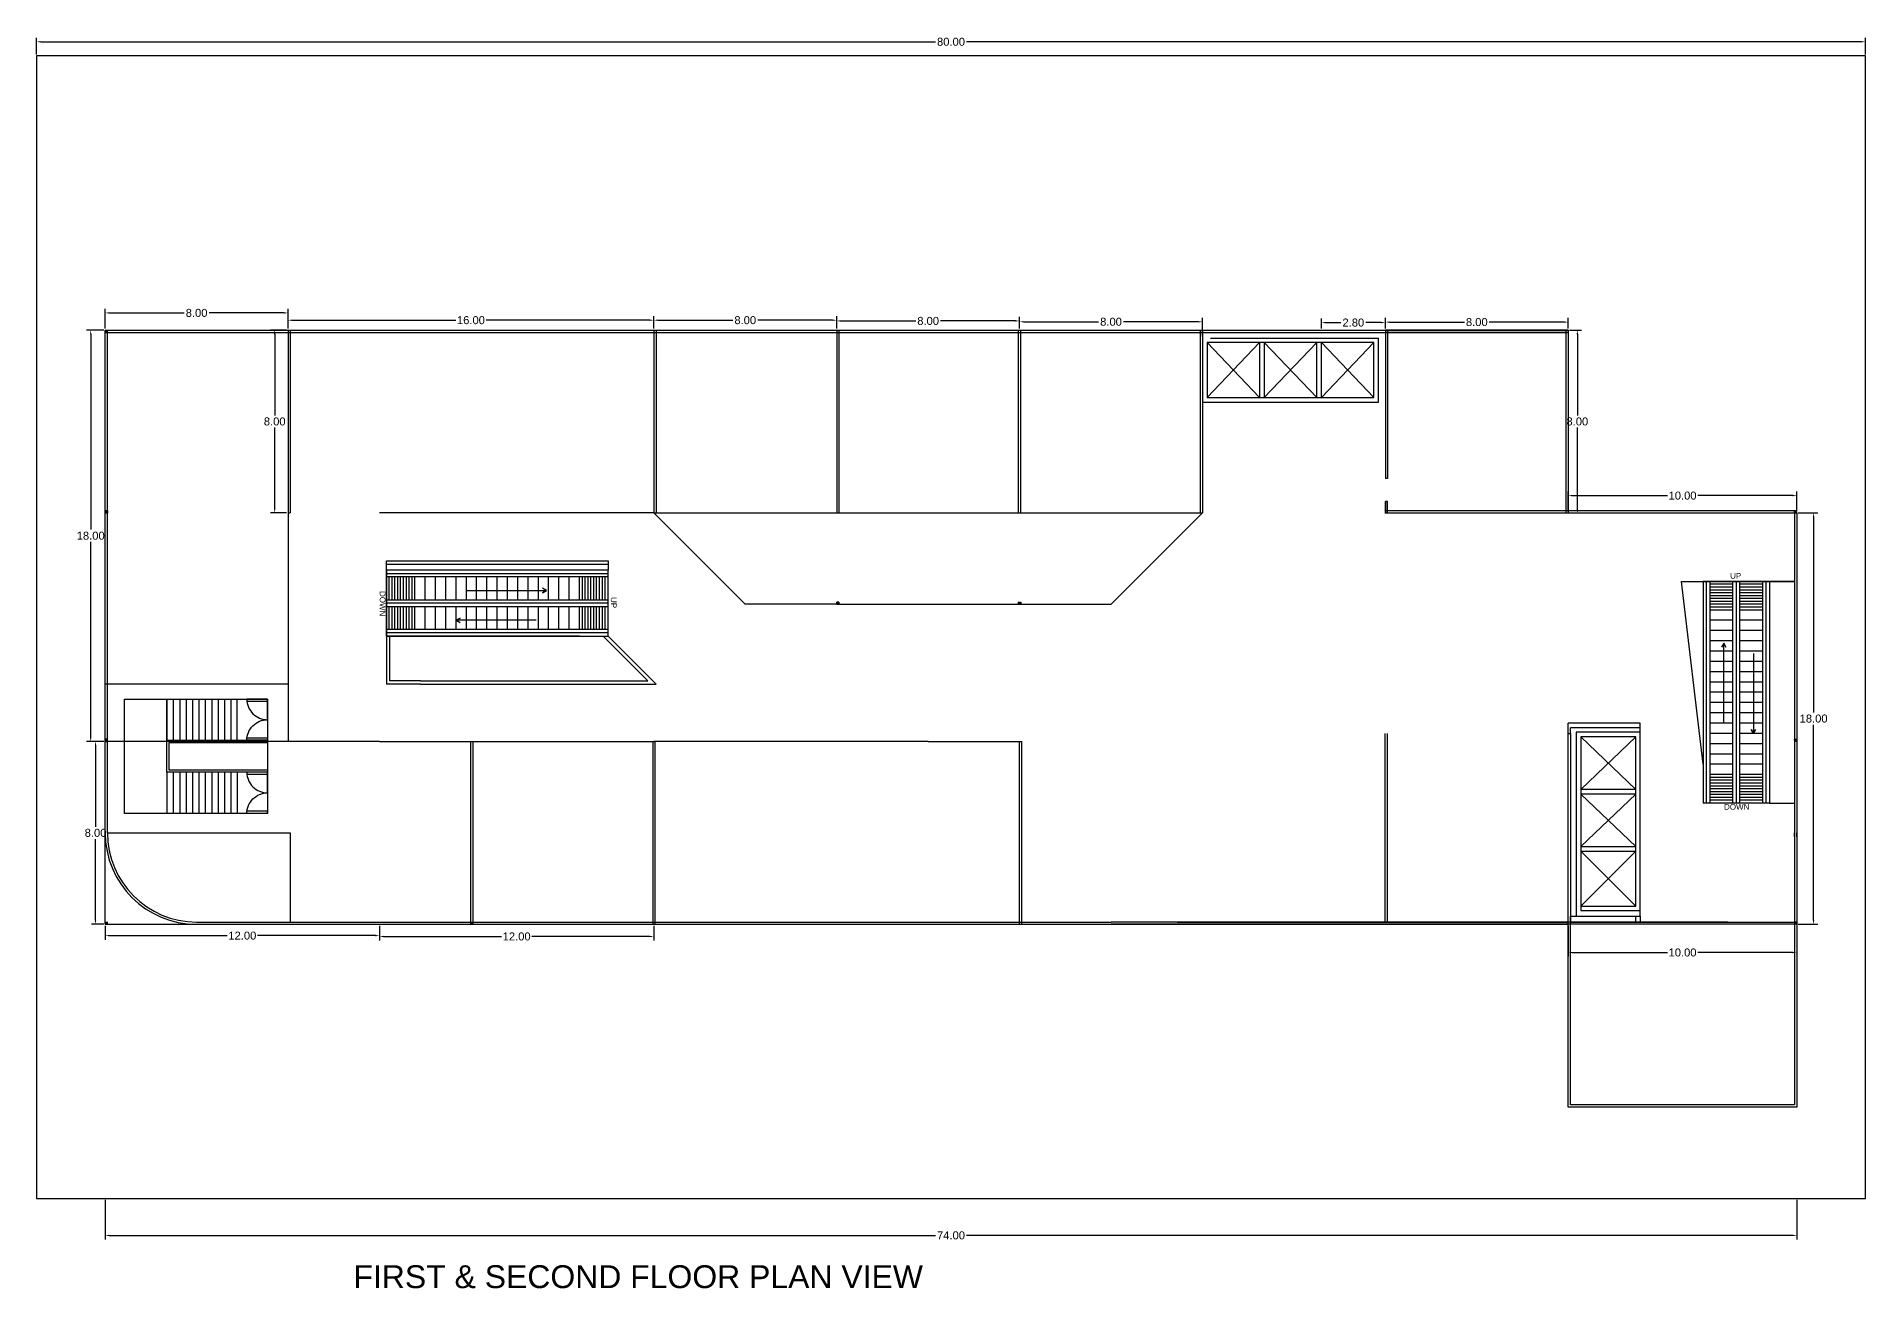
# Model space of a CAD drawing. Header units: metres. Extents: x 53 to 321, y 12 to 144.
# Drawn here: x 54.1 to 134.1, y 89.4 to 144.1 of the extents above; entities that cross this region are included whole.
import ezdxf

# ---------------------------------------------------------------- set-up
doc = ezdxf.new("R2010")
doc.units = ezdxf.units.M
doc.header["$MEASUREMENT"] = 0
doc.linetypes.add('ACAD_ISO03W100', pattern=[30, 12, -18])
for name, color, linetype in [('Dimensions', 50, 'Continuous'), ('doors', 190, 'Continuous'), ('Escalators', 130, 'Continuous'), ('Exterior', 7, 'Continuous'), ('Interior Boundaries', 252, 'Continuous'), ('Plot Boundary', 102, 'Continuous'), ('void', 211, 'Continuous')]:
    doc.layers.add(name, color=color, linetype=linetype)
doc.styles.get("Standard").update_dxf_attribs({"font": 'arial.ttf'})
doc.dimstyles.get("Standard").update_dxf_attribs({"dimtxt": 0.35, "dimasz": 0.18, "dimexe": 0.18, "dimexo": 0.0625, "dimgap": 0.09, "dimtad": 0, "dimtih": 1, "dimtoh": 1, "dimzin": 0, "dimdsep": 46, "dimtxsty": 'Standard', "dimcen": 0.5, "dimadec": 0, "dimazin": 0, "dimtfac": 1, "dimtofl": 0, "dimtmove": 0, "dimatfit": 3, "dimfxl": 1, "dimtolj": 1, "dimtzin": 0, "dimarcsym": 0})

# ---------------------------------------------------------------- blocks, each defined once
blk = doc.blocks.new('*D2')
at = {"layer": 'Defpoints', "color": 0, "transparency": 16777216}
for p in [(57.146, 93.294), (131.146, 93.294), (131.146, 91.682)]:
    blk.add_point(p, dxfattribs=at)
at = {"layer": 'Dimensions', "color": 0, "lineweight": -2, "transparency": 16777216}
for p, q in [((57.146, 93.231), (57.146, 91.502)), ((131.146, 93.231), (131.146, 91.502)), ((57.326, 91.682), (93.467, 91.682)), ((130.966, 91.682), (94.824, 91.682))]:
    blk.add_line(p, q, dxfattribs=at)
at = {"layer": 'Dimensions', "color": 0, "transparency": 16777216}
for points in [[(57.326, 91.712), (57.326, 91.652), (57.146, 91.682)], [(130.966, 91.712), (130.966, 91.652), (131.146, 91.682)]]:
    blk.add_solid(points, dxfattribs=at)
at = {"layer": 'Dimensions', "color": 0, "transparency": 16777216, "insert": (94.146, 91.682), "char_height": 0.35, "attachment_point": 5}
blk.add_mtext('\\A1;74.00', dxfattribs=at)
blk = doc.blocks.new('*D3')
at = {"layer": 'Defpoints', "color": 0, "transparency": 16777216}
for p in [(121.146, 105.294), (131.146, 105.294), (131.146, 104.059)]:
    blk.add_point(p, dxfattribs=at)
at = {"layer": 'Dimensions', "color": 0, "lineweight": -2, "transparency": 16777216}
for p, q in [((121.146, 105.231), (121.146, 103.879)), ((131.146, 105.231), (131.146, 103.879)), ((121.326, 104.059), (125.483, 104.059)), ((130.966, 104.059), (126.809, 104.059))]:
    blk.add_line(p, q, dxfattribs=at)
at = {"layer": 'Dimensions', "color": 0, "transparency": 16777216}
for points in [[(121.326, 104.089), (121.326, 104.029), (121.146, 104.059)], [(130.966, 104.089), (130.966, 104.029), (131.146, 104.059)]]:
    blk.add_solid(points, dxfattribs=at)
at = {"layer": 'Dimensions', "color": 0, "transparency": 16777216, "insert": (126.146, 104.059), "char_height": 0.35, "attachment_point": 5}
blk.add_mtext('\\A1;10.00', dxfattribs=at)
blk = doc.blocks.new('*D5')
at = {"layer": 'Defpoints', "color": 0, "transparency": 16777216}
for p in [(57.146, 105.294), (69.146, 105.294), (69.146, 104.797)]:
    blk.add_point(p, dxfattribs=at)
at = {"layer": 'Dimensions', "color": 0, "lineweight": -2, "transparency": 16777216}
for p, q in [((57.146, 105.231), (57.146, 104.617)), ((69.146, 105.231), (69.146, 104.617)), ((57.326, 104.797), (62.483, 104.797)), ((68.966, 104.797), (63.809, 104.797))]:
    blk.add_line(p, q, dxfattribs=at)
at = {"layer": 'Dimensions', "color": 0, "transparency": 16777216}
for points in [[(57.326, 104.827), (57.326, 104.767), (57.146, 104.797)], [(68.966, 104.827), (68.966, 104.767), (69.146, 104.797)]]:
    blk.add_solid(points, dxfattribs=at)
at = {"layer": 'Dimensions', "color": 0, "transparency": 16777216, "insert": (63.146, 104.797), "char_height": 0.35, "attachment_point": 5}
blk.add_mtext('\\A1;12.00', dxfattribs=at)
blk = doc.blocks.new('*D6')
at = {"layer": 'Defpoints', "color": 0, "transparency": 16777216}
for p in [(69.146, 105.294), (81.146, 105.294), (81.146, 104.761)]:
    blk.add_point(p, dxfattribs=at)
at = {"layer": 'Dimensions', "color": 0, "lineweight": -2, "transparency": 16777216}
for p, q in [((69.146, 105.231), (69.146, 104.581)), ((81.146, 105.231), (81.146, 104.581)), ((69.326, 104.761), (74.483, 104.761)), ((80.966, 104.761), (75.809, 104.761))]:
    blk.add_line(p, q, dxfattribs=at)
at = {"layer": 'Dimensions', "color": 0, "transparency": 16777216}
for points in [[(69.326, 104.791), (69.326, 104.731), (69.146, 104.761)], [(80.966, 104.791), (80.966, 104.731), (81.146, 104.761)]]:
    blk.add_solid(points, dxfattribs=at)
at = {"layer": 'Dimensions', "color": 0, "transparency": 16777216, "insert": (75.146, 104.761), "char_height": 0.35, "attachment_point": 5}
blk.add_mtext('\\A1;12.00', dxfattribs=at)
blk = doc.blocks.new('*D7')
at = {"layer": 'Defpoints', "color": 0, "transparency": 16777216}
for p in [(56.726, 113.294), (57.146, 113.294), (57.146, 105.294)]:
    blk.add_point(p, dxfattribs=at)
at = {"layer": 'Dimensions', "color": 0, "lineweight": -2, "transparency": 16777216}
for p, q in [((57.083, 113.294), (56.546, 113.294)), ((56.726, 113.114), (56.726, 109.563)), ((56.726, 105.474), (56.726, 109.025)), ((57.083, 105.294), (56.546, 105.294))]:
    blk.add_line(p, q, dxfattribs=at)
at = {"layer": 'Dimensions', "color": 0, "transparency": 16777216}
for points in [[(56.696, 113.114), (56.756, 113.114), (56.726, 113.294)], [(56.696, 105.474), (56.756, 105.474), (56.726, 105.294)]]:
    blk.add_solid(points, dxfattribs=at)
at = {"layer": 'Dimensions', "color": 0, "transparency": 16777216, "insert": (56.726, 109.294), "char_height": 0.35, "attachment_point": 5}
blk.add_mtext('\\A1;8.00', dxfattribs=at)
blk = doc.blocks.new('*D8')
at = {"layer": 'Defpoints', "color": 0, "transparency": 16777216}
for p in [(56.513, 131.294), (57.146, 131.294), (57.146, 113.294)]:
    blk.add_point(p, dxfattribs=at)
at = {"layer": 'Dimensions', "color": 0, "lineweight": -2, "transparency": 16777216}
for p, q in [((57.083, 131.294), (56.333, 131.294)), ((56.513, 131.114), (56.513, 122.563)), ((56.513, 113.474), (56.513, 122.025)), ((57.083, 113.294), (56.333, 113.294))]:
    blk.add_line(p, q, dxfattribs=at)
at = {"layer": 'Dimensions', "color": 0, "transparency": 16777216}
for points in [[(56.483, 131.114), (56.543, 131.114), (56.513, 131.294)], [(56.483, 113.474), (56.543, 113.474), (56.513, 113.294)]]:
    blk.add_solid(points, dxfattribs=at)
at = {"layer": 'Dimensions', "color": 0, "transparency": 16777216, "insert": (56.513, 122.294), "char_height": 0.35, "attachment_point": 5}
blk.add_mtext('\\A1;18.00', dxfattribs=at)
blk = doc.blocks.new('*D9')
at = {"layer": 'Defpoints', "color": 0, "transparency": 16777216}
for p in [(65.146, 132.044), (57.146, 131.294), (65.146, 131.294)]:
    blk.add_point(p, dxfattribs=at)
at = {"layer": 'Dimensions', "color": 0, "lineweight": -2, "transparency": 16777216}
for p, q in [((57.146, 131.356), (57.146, 132.224)), ((57.326, 132.044), (60.602, 132.044)), ((64.966, 132.044), (61.69, 132.044)), ((65.146, 131.356), (65.146, 132.224))]:
    blk.add_line(p, q, dxfattribs=at)
at = {"layer": 'Dimensions', "color": 0, "transparency": 16777216}
for points in [[(57.326, 132.074), (57.326, 132.014), (57.146, 132.044)], [(64.966, 132.074), (64.966, 132.014), (65.146, 132.044)]]:
    blk.add_solid(points, dxfattribs=at)
at = {"layer": 'Dimensions', "color": 0, "transparency": 16777216, "insert": (61.146, 132.044), "char_height": 0.35, "attachment_point": 5}
blk.add_mtext('\\A1;8.00', dxfattribs=at)
blk = doc.blocks.new('*D10')
at = {"layer": 'Defpoints', "color": 0, "transparency": 16777216}
for p in [(65.146, 131.294), (81.146, 131.725), (81.146, 131.294)]:
    blk.add_point(p, dxfattribs=at)
at = {"layer": 'Dimensions', "color": 0, "lineweight": -2, "transparency": 16777216}
for p, q in [((65.146, 131.356), (65.146, 131.905)), ((65.326, 131.725), (72.483, 131.725)), ((80.966, 131.725), (73.809, 131.725)), ((81.146, 131.356), (81.146, 131.905))]:
    blk.add_line(p, q, dxfattribs=at)
at = {"layer": 'Dimensions', "color": 0, "transparency": 16777216}
for points in [[(65.326, 131.755), (65.326, 131.695), (65.146, 131.725)], [(80.966, 131.755), (80.966, 131.695), (81.146, 131.725)]]:
    blk.add_solid(points, dxfattribs=at)
at = {"layer": 'Dimensions', "color": 0, "transparency": 16777216, "insert": (73.146, 131.725), "char_height": 0.35, "attachment_point": 5}
blk.add_mtext('\\A1;16.00', dxfattribs=at)
blk = doc.blocks.new('*D11')
at = {"layer": 'Defpoints', "color": 0, "transparency": 16777216}
for p in [(81.146, 131.294), (89.146, 131.725), (89.146, 131.294)]:
    blk.add_point(p, dxfattribs=at)
at = {"layer": 'Dimensions', "color": 0, "lineweight": -2, "transparency": 16777216}
for p, q in [((81.146, 131.356), (81.146, 131.905)), ((81.326, 131.725), (84.602, 131.725)), ((88.966, 131.725), (85.69, 131.725)), ((89.146, 131.356), (89.146, 131.905))]:
    blk.add_line(p, q, dxfattribs=at)
at = {"layer": 'Dimensions', "color": 0, "transparency": 16777216}
for points in [[(81.326, 131.755), (81.326, 131.695), (81.146, 131.725)], [(88.966, 131.755), (88.966, 131.695), (89.146, 131.725)]]:
    blk.add_solid(points, dxfattribs=at)
at = {"layer": 'Dimensions', "color": 0, "transparency": 16777216, "insert": (85.146, 131.725), "char_height": 0.35, "attachment_point": 5}
blk.add_mtext('\\A1;8.00', dxfattribs=at)
blk = doc.blocks.new('*D12')
at = {"layer": 'Defpoints', "color": 0, "transparency": 16777216}
for p in [(89.146, 131.294), (97.146, 131.692), (97.146, 131.294)]:
    blk.add_point(p, dxfattribs=at)
at = {"layer": 'Dimensions', "color": 0, "lineweight": -2, "transparency": 16777216}
for p, q in [((89.146, 131.356), (89.146, 131.872)), ((89.326, 131.692), (92.602, 131.692)), ((96.966, 131.692), (93.69, 131.692)), ((97.146, 131.356), (97.146, 131.872))]:
    blk.add_line(p, q, dxfattribs=at)
at = {"layer": 'Dimensions', "color": 0, "transparency": 16777216}
for points in [[(89.326, 131.722), (89.326, 131.662), (89.146, 131.692)], [(96.966, 131.722), (96.966, 131.662), (97.146, 131.692)]]:
    blk.add_solid(points, dxfattribs=at)
at = {"layer": 'Dimensions', "color": 0, "transparency": 16777216, "insert": (93.146, 131.692), "char_height": 0.35, "attachment_point": 5}
blk.add_mtext('\\A1;8.00', dxfattribs=at)
blk = doc.blocks.new('*D13')
at = {"layer": 'Defpoints', "color": 0, "transparency": 16777216}
for p in [(97.146, 131.294), (105.146, 131.656), (105.146, 130.944)]:
    blk.add_point(p, dxfattribs=at)
at = {"layer": 'Dimensions', "color": 0, "lineweight": -2, "transparency": 16777216}
for p, q in [((97.146, 131.356), (97.146, 131.836)), ((97.326, 131.656), (100.602, 131.656)), ((104.966, 131.656), (101.69, 131.656)), ((105.146, 131.006), (105.146, 131.836))]:
    blk.add_line(p, q, dxfattribs=at)
at = {"layer": 'Dimensions', "color": 0, "transparency": 16777216}
for points in [[(97.326, 131.686), (97.326, 131.626), (97.146, 131.656)], [(104.966, 131.686), (104.966, 131.626), (105.146, 131.656)]]:
    blk.add_solid(points, dxfattribs=at)
at = {"layer": 'Dimensions', "color": 0, "transparency": 16777216, "insert": (101.146, 131.656), "char_height": 0.35, "attachment_point": 5}
blk.add_mtext('\\A1;8.00', dxfattribs=at)
blk = doc.blocks.new('*D14')
at = {"layer": 'Defpoints', "color": 0, "transparency": 16777216}
for p in [(131.146, 123.294), (131.879, 123.294), (131.146, 105.294)]:
    blk.add_point(p, dxfattribs=at)
at = {"layer": 'Dimensions', "color": 0, "lineweight": -2, "transparency": 16777216}
for p, q in [((131.208, 123.294), (132.059, 123.294)), ((131.879, 123.114), (131.879, 114.563)), ((131.879, 105.474), (131.879, 114.025)), ((131.208, 105.294), (132.059, 105.294))]:
    blk.add_line(p, q, dxfattribs=at)
at = {"layer": 'Dimensions', "color": 0, "transparency": 16777216}
for points in [[(131.849, 123.114), (131.909, 123.114), (131.879, 123.294)], [(131.849, 105.474), (131.909, 105.474), (131.879, 105.294)]]:
    blk.add_solid(points, dxfattribs=at)
at = {"layer": 'Dimensions', "color": 0, "transparency": 16777216, "insert": (131.879, 114.294), "char_height": 0.35, "attachment_point": 5}
blk.add_mtext('\\A1;18.00', dxfattribs=at)
blk = doc.blocks.new('*D15')
at = {"layer": 'Defpoints', "color": 0, "transparency": 16777216}
for p in [(121.146, 124.049), (121.146, 123.294), (131.146, 123.294)]:
    blk.add_point(p, dxfattribs=at)
at = {"layer": 'Dimensions', "color": 0, "lineweight": -2, "transparency": 16777216}
for p, q in [((121.146, 123.356), (121.146, 124.229)), ((121.326, 124.049), (125.483, 124.049)), ((130.966, 124.049), (126.809, 124.049)), ((131.146, 123.356), (131.146, 124.229))]:
    blk.add_line(p, q, dxfattribs=at)
at = {"layer": 'Dimensions', "color": 0, "transparency": 16777216}
for points in [[(121.326, 124.079), (121.326, 124.019), (121.146, 124.049)], [(130.966, 124.079), (130.966, 124.019), (131.146, 124.049)]]:
    blk.add_solid(points, dxfattribs=at)
at = {"layer": 'Dimensions', "color": 0, "transparency": 16777216, "insert": (126.146, 124.049), "char_height": 0.35, "attachment_point": 5}
blk.add_mtext('\\A1;10.00', dxfattribs=at)
blk = doc.blocks.new('*D16')
at = {"layer": 'Defpoints', "color": 0, "transparency": 16777216}
for p in [(121.146, 131.294), (121.544, 131.294), (121.146, 123.294)]:
    blk.add_point(p, dxfattribs=at)
at = {"layer": 'Dimensions', "color": 0, "lineweight": -2, "transparency": 16777216}
for p, q in [((121.208, 131.294), (121.724, 131.294)), ((121.544, 131.114), (121.544, 127.563)), ((121.544, 123.474), (121.544, 127.025)), ((121.208, 123.294), (121.724, 123.294))]:
    blk.add_line(p, q, dxfattribs=at)
at = {"layer": 'Dimensions', "color": 0, "transparency": 16777216}
for points in [[(121.514, 131.114), (121.574, 131.114), (121.544, 131.294)], [(121.514, 123.474), (121.574, 123.474), (121.544, 123.294)]]:
    blk.add_solid(points, dxfattribs=at)
at = {"layer": 'Dimensions', "color": 0, "transparency": 16777216, "insert": (121.544, 127.294), "char_height": 0.35, "attachment_point": 5}
blk.add_mtext('\\A1;8.00', dxfattribs=at)
blk = doc.blocks.new('*D17')
at = {"layer": 'Defpoints', "color": 0, "transparency": 16777216}
for p in [(113.146, 131.294), (121.146, 131.642), (121.146, 131.294)]:
    blk.add_point(p, dxfattribs=at)
at = {"layer": 'Dimensions', "color": 0, "lineweight": -2, "transparency": 16777216}
for p, q in [((113.146, 131.356), (113.146, 131.822)), ((113.326, 131.642), (116.602, 131.642)), ((120.966, 131.642), (117.69, 131.642)), ((121.146, 131.356), (121.146, 131.822))]:
    blk.add_line(p, q, dxfattribs=at)
at = {"layer": 'Dimensions', "color": 0, "transparency": 16777216}
for points in [[(113.326, 131.672), (113.326, 131.612), (113.146, 131.642)], [(120.966, 131.672), (120.966, 131.612), (121.146, 131.642)]]:
    blk.add_solid(points, dxfattribs=at)
at = {"layer": 'Dimensions', "color": 0, "transparency": 16777216, "insert": (117.146, 131.642), "char_height": 0.35, "attachment_point": 5}
blk.add_mtext('\\A1;8.00', dxfattribs=at)
blk = doc.blocks.new('*D18')
at = {"layer": 'Defpoints', "color": 0, "transparency": 16777216}
for p in [(110.346, 131.621), (110.346, 131.294), (113.146, 131.294)]:
    blk.add_point(p, dxfattribs=at)
at = {"layer": 'Dimensions', "color": 0, "lineweight": -2, "transparency": 16777216}
for p, q in [((110.346, 131.356), (110.346, 131.801)), ((110.526, 131.621), (111.199, 131.621)), ((112.966, 131.621), (112.293, 131.621)), ((113.146, 131.356), (113.146, 131.801))]:
    blk.add_line(p, q, dxfattribs=at)
at = {"layer": 'Dimensions', "color": 0, "transparency": 16777216}
for points in [[(110.526, 131.651), (110.526, 131.591), (110.346, 131.621)], [(112.966, 131.651), (112.966, 131.591), (113.146, 131.621)]]:
    blk.add_solid(points, dxfattribs=at)
at = {"layer": 'Dimensions', "color": 0, "transparency": 16777216, "insert": (111.746, 131.621), "char_height": 0.35, "attachment_point": 5}
blk.add_mtext('\\A1;2.80', dxfattribs=at)
blk = doc.blocks.new('*D94')
at = {"layer": 'Defpoints', "color": 0, "transparency": 16777216}
for p in [(65.146, 131.294), (64.562, 123.294), (65.146, 123.294)]:
    blk.add_point(p, dxfattribs=at)
at = {"layer": 'Dimensions', "color": 0, "lineweight": -2, "transparency": 16777216}
for p, q in [((65.083, 131.294), (64.382, 131.294)), ((64.562, 131.114), (64.562, 127.563)), ((64.562, 123.474), (64.562, 127.025)), ((65.083, 123.294), (64.382, 123.294))]:
    blk.add_line(p, q, dxfattribs=at)
at = {"layer": 'Dimensions', "color": 0, "transparency": 16777216}
for points in [[(64.532, 131.114), (64.592, 131.114), (64.562, 131.294)], [(64.532, 123.474), (64.592, 123.474), (64.562, 123.294)]]:
    blk.add_solid(points, dxfattribs=at)
at = {"layer": 'Dimensions', "color": 0, "transparency": 16777216, "insert": (64.562, 127.294), "char_height": 0.35, "attachment_point": 5}
blk.add_mtext('\\A1;8.00', dxfattribs=at)
blk = doc.blocks.new('*D293')
at = {"layer": 'Defpoints', "color": 0, "transparency": 16777216}
for p in [(54.146, 143.294), (134.146, 143.906), (134.146, 143.294)]:
    blk.add_point(p, dxfattribs=at)
at = {"layer": 'Plot Boundary', "color": 0, "lineweight": -2, "transparency": 16777216}
for p, q in [((54.146, 143.356), (54.146, 144.086)), ((134.146, 143.356), (134.146, 144.086)), ((54.326, 143.906), (93.466, 143.906)), ((133.966, 143.906), (94.826, 143.906))]:
    blk.add_line(p, q, dxfattribs=at)
at = {"layer": 'Plot Boundary', "color": 0, "transparency": 16777216}
for points in [[(54.326, 143.936), (54.326, 143.876), (54.146, 143.906)], [(133.966, 143.936), (133.966, 143.876), (134.146, 143.906)]]:
    blk.add_solid(points, dxfattribs=at)
at = {"layer": 'Plot Boundary', "color": 0, "transparency": 16777216, "insert": (94.146, 143.906), "char_height": 0.35, "attachment_point": 5}
blk.add_mtext('\\A1;80.00', dxfattribs=at)
blk = doc.blocks.new('*U643')
at = {"layer": 'Exterior'}
blk.add_line((0, 0.9), (0, -0.9), dxfattribs=at)
blk = doc.blocks.new('*U644')
at = {"layer": 'Exterior', "color": 0, "linetype": 'ByBlock', "lineweight": -2, "transparency": 16777216}
for p in [(0, 3.2), (0.28, 3.2), (0.56, 3.2), (0.84, 3.2), (1.12, 3.2), (1.4, 3.2), (1.68, 3.2), (1.96, 3.2), (2.24, 3.2), (2.52, 3.2), (2.8, 3.2), (0, 0), (0.28, 0), (0.56, 0), (0.84, 0), (1.12, 0), (1.4, 0), (1.68, 0), (1.96, 0), (2.24, 0), (2.52, 0), (2.8, 0)]:
    blk.add_blockref('*U643', p, dxfattribs=at)
blk = doc.blocks.new('*U666')
at = {"layer": 'Escalators'}
blk.add_line((0, 0.5), (0, -0.5), dxfattribs=at)
blk = doc.blocks.new('*U667')
at = {"layer": 'Escalators', "color": 0, "linetype": 'ByBlock', "lineweight": -2, "transparency": 16777216}
for p in [(0, 1.3), (0.45, 1.3), (0.9, 1.3), (1.35, 1.3), (1.8, 1.3), (2.25, 1.3), (2.7, 1.3), (3.15, 1.3), (3.6, 1.3), (4.05, 1.3), (4.5, 1.3), (4.95, 1.3), (5.4, 1.3), (5.85, 1.3), (6.3, 1.3), (6.75, 1.3), (0, 0), (0.45, 0), (0.9, 0), (1.35, 0), (1.8, 0), (2.25, 0), (2.7, 0), (3.15, 0), (3.6, 0), (4.05, 0), (4.5, 0), (4.95, 0), (5.4, 0), (5.85, 0), (6.3, 0), (6.75, 0)]:
    blk.add_blockref('*U666', p, dxfattribs=at)
blk = doc.blocks.new('*U662')
at = {"layer": 'Escalators'}
blk.add_line((0, 0.5), (0, -0.5), dxfattribs=at)
blk = doc.blocks.new('*U663')
at = {"layer": 'Escalators', "color": 0, "linetype": 'ByBlock', "lineweight": -2, "transparency": 16777216}
for p in [(0, 1.3), (0.125, 1.3), (0.25, 1.3), (0.375, 1.3), (0.5, 1.3), (0.625, 1.3), (0.75, 1.3), (0.875, 1.3), (1, 1.3), (1.125, 1.3), (0, 0), (0.125, 0), (0.25, 0), (0.375, 0), (0.5, 0), (0.625, 0), (0.75, 0), (0.875, 0), (1, 0), (1.125, 0)]:
    blk.add_blockref('*U662', p, dxfattribs=at)
blk = doc.blocks.new('*U664')
at = {"layer": 'Escalators'}
blk.add_line((0, 0.5), (0, -0.5), dxfattribs=at)
blk = doc.blocks.new('*U665')
at = {"layer": 'Escalators', "color": 0, "linetype": 'ByBlock', "lineweight": -2, "transparency": 16777216}
for p in [(0, 1.3), (0.125, 1.3), (0.25, 1.3), (0.375, 1.3), (0.5, 1.3), (0.625, 1.3), (0.75, 1.3), (0.875, 1.3), (1, 1.3), (1.125, 1.3), (0, 0), (0.125, 0), (0.25, 0), (0.375, 0), (0.5, 0), (0.625, 0), (0.75, 0), (0.875, 0), (1, 0), (1.125, 0)]:
    blk.add_blockref('*U664', p, dxfattribs=at)
blk = doc.blocks.new('3 lift')
at = {"layer": 'Interior Boundaries'}
for p, q in [((-8.05, 0), (-8.05, -2.45)), ((-0.25, -2.6), (-0.25, 0)), ((-7.85, -0.2), (-5.55, -2.6)), ((-5.55, -0.2), (-7.85, -2.6)), ((-5.55, -0.2), (-5.55, -2.6)), ((-5.35, -0.2), (-5.35, -2.6)), ((-5.35, -0.2), (-5.35, -2.6)), ((-5.35, -0.2), (-3.05, -2.6)), ((-3.05, -0.2), (-5.35, -2.6)), ((-3.05, -2.6), (-3.05, -0.2)), ((-2.85, -2.6), (-2.85, -0.2)), ((-2.85, -2.6), (-0.45, -0.2)), ((-2.85, -0.2), (-0.45, -2.6)), ((-8.05, -2.8), (-2.85, -2.8)), ((-0.45, -2.6), (-0.25, -2.6))]:
    blk.add_line(p, q, dxfattribs=at)
blk.add_lwpolyline([(-8.05, 0), (-8.05, -2.8), (0, -2.8), (0, 0), (-8.05, 0)], dxfattribs=at)
blk.add_lwpolyline([(-7.85, -0.2), (-7.85, -2.6), (-0.45, -2.6), (-0.45, -0.2)], close=True, dxfattribs=at)
blk = doc.blocks.new('*U703')
at = {"layer": 'Escalators'}
blk.add_line((0, 0.5), (0, -0.5), dxfattribs=at)
blk = doc.blocks.new('*U704')
at = {"layer": 'Escalators', "color": 0, "linetype": 'ByBlock', "lineweight": -2, "transparency": 16777216}
for p in [(0, 1.3), (0.45, 1.3), (0.9, 1.3), (1.35, 1.3), (1.8, 1.3), (2.25, 1.3), (2.7, 1.3), (3.15, 1.3), (3.6, 1.3), (4.05, 1.3), (4.5, 1.3), (4.95, 1.3), (5.4, 1.3), (5.85, 1.3), (6.3, 1.3), (6.75, 1.3), (0, 0), (0.45, 0), (0.9, 0), (1.35, 0), (1.8, 0), (2.25, 0), (2.7, 0), (3.15, 0), (3.6, 0), (4.05, 0), (4.5, 0), (4.95, 0), (5.4, 0), (5.85, 0), (6.3, 0), (6.75, 0)]:
    blk.add_blockref('*U703', p, dxfattribs=at)
blk = doc.blocks.new('*U705')
at = {"layer": 'Escalators'}
blk.add_line((0, 0.5), (0, -0.5), dxfattribs=at)
blk = doc.blocks.new('*U706')
at = {"layer": 'Escalators', "color": 0, "linetype": 'ByBlock', "lineweight": -2, "transparency": 16777216}
for p in [(0, 1.3), (0.125, 1.3), (0.25, 1.3), (0.375, 1.3), (0.5, 1.3), (0.625, 1.3), (0.75, 1.3), (0.875, 1.3), (1, 1.3), (1.125, 1.3), (0, 0), (0.125, 0), (0.25, 0), (0.375, 0), (0.5, 0), (0.625, 0), (0.75, 0), (0.875, 0), (1, 0), (1.125, 0)]:
    blk.add_blockref('*U705', p, dxfattribs=at)
blk = doc.blocks.new('*U707')
at = {"layer": 'Escalators'}
blk.add_line((0, 0.5), (0, -0.5), dxfattribs=at)
blk = doc.blocks.new('*U708')
at = {"layer": 'Escalators', "color": 0, "linetype": 'ByBlock', "lineweight": -2, "transparency": 16777216}
for p in [(0, 1.3), (0.125, 1.3), (0.25, 1.3), (0.375, 1.3), (0.5, 1.3), (0.625, 1.3), (0.75, 1.3), (0.875, 1.3), (1, 1.3), (1.125, 1.3), (0, 0), (0.125, 0), (0.25, 0), (0.375, 0), (0.5, 0), (0.625, 0), (0.75, 0), (0.875, 0), (1, 0), (1.125, 0)]:
    blk.add_blockref('*U707', p, dxfattribs=at)
blk = doc.blocks.new('9.7m escalator')
at = {"layer": 'Dimensions'}
for p, q in [((0.9, -2.7), (0.8, -2.873)), ((0.9, -6.2), (0.9, -2.7)), ((0.9, -2.7), (1, -2.873)), ((1, -2.873), (0.9, -2.7)), ((2.2, -3.15), (2.2, -6.65)), ((2.2, -6.65), (2.1, -6.477)), ((2.1, -6.477), (2.2, -6.65)), ((2.2, -6.65), (2.3, -6.477))]:
    blk.add_line(p, q, dxfattribs=at)
at = {"layer": 'Escalators'}
for p, q in [((0.15, 0), (0, 0)), ((0.15, 0), (0, 0)), ((0, 0), (0, -9.7)), ((0.3, 0), (0.15, 0)), ((0.15, -9.7), (0.15, 0)), ((1.3, 0), (0.3, 0)), ((0.3, 0), (0.3, -9.7)), ((1.45, 0), (1.3, 0)), ((1.3, -9.7), (1.3, 0)), ((1.6, 0), (1.45, 0)), ((1.6, 0), (1.45, 0)), ((1.45, 0), (1.45, -9.7)), ((2.6, 0), (1.6, 0)), ((1.6, -9.7), (1.6, 0)), ((2.75, 0), (2.6, 0)), ((2.6, 0), (2.6, -1.25)), ((2.9, 0), (2.75, 0)), ((2.75, 0), (2.75, -1.25)), ((2.9, 0), (2.9, -1.25)), ((2.6, -1.25), (1.6, -1.25)), ((2.6, -1.25), (2.6, -8.45)), ((2.75, -1.25), (2.75, -8.45)), ((2.9, -1.25), (2.9, -8.45)), ((1.3, -8.45), (0.3, -8.45)), ((2.6, -8.45), (1.6, -8.45)), ((2.6, -8.45), (2.6, -9.7)), ((2.75, -8.45), (2.75, -9.7)), ((2.75, -8.45), (2.75, -9.7)), ((2.9, -8.45), (2.9, -9.7)), ((0.15, -9.7), (0, -9.7)), ((0.3, -9.7), (0.15, -9.7)), ((0.3, -9.7), (0.15, -9.7)), ((1.3, -9.7), (0.3, -9.7)), ((1.45, -9.7), (1.3, -9.7)), ((1.45, -9.7), (1.3, -9.7)), ((1.6, -9.7), (1.45, -9.7)), ((2.6, -9.7), (1.6, -9.7)), ((2.75, -9.7), (2.6, -9.7)), ((2.9, -9.7), (2.75, -9.7))]:
    blk.add_line(p, q, dxfattribs=at)
at = {"layer": 'Escalators', "rotation": 270}
for name, p in [('*U706', (0.8, 0)), ('*U704', (0.8, -1.25)), ('*U708', (0.8, -8.45))]:
    blk.add_blockref(name, p, dxfattribs=at)
at = {"layer": 'Escalators'}
for s, p in [('UP', (1.182, 0.122)), ('DOWN', (0.917, -9.988))]:
    blk.add_text(s, height=0.25, dxfattribs=at).set_placement(p)

msp = doc.modelspace()

# ---------------------------------------------------------------- linework, layer by layer
at = {"layer": 'Dimensions'}
for p, q in [((72.946, 119.894), (76.446, 119.894)), ((76.446, 119.894), (76.273, 119.994)), ((76.446, 119.894), (76.273, 119.794)), ((76.273, 119.794), (76.446, 119.894)), ((72.496, 118.594), (72.669, 118.694)), ((72.669, 118.694), (72.496, 118.594)), ((75.996, 118.594), (72.496, 118.594)), ((72.496, 118.594), (72.669, 118.494)), ((105.096, 105.394), (105.046, 105.394))]:
    msp.add_line(p, q, dxfattribs=at)
msp.add_point((113.146, 123.294), dxfattribs=at)
at = {"layer": 'doors'}
msp.add_line((64.246, 110.144), (64.246, 110.244), dxfattribs=at)
for points in [[(64.246, 114.244), (64.246, 115.144), (63.346, 115.144, 0.414214)], [(64.246, 114.244), (64.246, 113.344), (63.346, 113.344, -0.414214)], [(64.246, 111.044), (64.246, 111.944), (63.346, 111.944, 0.414214)], [(64.246, 111.044), (64.246, 110.144), (63.346, 110.144, -0.414214)]]:
    msp.add_lwpolyline(points, format="xyb", close=True, dxfattribs=at)
for points in [[(64.246, 115.044), (64.146, 115.044), (63.346, 115.044)], [(64.246, 113.444), (64.146, 113.444), (63.346, 113.444)], [(64.246, 111.844), (64.146, 111.844), (63.346, 111.844)], [(64.246, 110.244), (64.146, 110.244), (63.346, 110.244)]]:
    msp.add_lwpolyline(points, dxfattribs=at)
at = {"layer": 'Escalators'}
for p, q in [((69.446, 120.644), (69.446, 120.794)), ((79.146, 120.794), (69.446, 120.794)), ((69.446, 120.494), (69.446, 120.644)), ((69.446, 120.494), (69.446, 120.644)), ((69.446, 120.644), (79.146, 120.644)), ((69.446, 119.494), (69.446, 120.494)), ((79.146, 120.494), (69.446, 120.494)), ((70.696, 119.494), (70.696, 120.494)), ((79.146, 117.894), (79.146, 120.794)), ((79.146, 120.494), (79.146, 120.644)), ((79.146, 119.494), (79.146, 120.494)), ((69.446, 119.344), (69.446, 119.494)), ((69.446, 119.344), (69.446, 119.494)), ((69.446, 119.494), (79.146, 119.494)), ((69.446, 119.194), (69.446, 119.344)), ((79.146, 119.344), (69.446, 119.344)), ((79.146, 119.344), (79.146, 119.494)), ((79.146, 119.194), (79.146, 119.344)), ((79.146, 119.194), (79.146, 119.344)), ((69.446, 118.194), (69.446, 119.194)), ((69.446, 119.194), (79.146, 119.194)), ((70.696, 118.194), (70.696, 119.194)), ((77.896, 118.194), (77.896, 119.194)), ((79.146, 118.194), (79.146, 119.194)), ((69.446, 118.044), (69.446, 118.194)), ((70.696, 118.194), (69.446, 118.194)), ((70.696, 118.044), (69.446, 118.044)), ((70.696, 118.044), (69.446, 118.044)), ((69.446, 117.894), (69.446, 118.044)), ((70.696, 117.894), (69.446, 117.894)), ((77.896, 118.194), (70.696, 118.194)), ((77.896, 118.044), (70.696, 118.044)), ((77.896, 117.894), (70.696, 117.894)), ((79.146, 118.194), (77.896, 118.194)), ((79.146, 118.044), (77.896, 118.044)), ((77.896, 117.894), (79.146, 117.894)), ((79.146, 118.044), (79.146, 118.194)), ((79.146, 117.894), (79.146, 118.044))]:
    msp.add_line(p, q, dxfattribs=at)
at = {"layer": 'Exterior'}
for p, q in [((57.146, 113.294), (57.146, 131.294)), ((57.146, 131.294), (121.146, 131.294)), ((57.146, 131.294), (57.246, 131.194)), ((57.246, 131.294), (57.146, 131.194)), ((57.246, 113.294), (57.246, 131.294)), ((65.146, 131.294), (65.146, 123.294)), ((65.146, 131.294), (81.146, 131.294)), ((65.246, 131.294), (65.246, 123.294)), ((81.146, 131.294), (81.146, 123.294)), ((81.146, 131.294), (89.146, 131.294)), ((81.246, 131.294), (81.246, 123.294)), ((89.146, 131.294), (89.146, 123.294)), ((89.246, 131.294), (89.246, 123.294)), ((97.096, 123.294), (97.096, 131.294)), ((97.146, 131.294), (105.146, 131.294)), ((97.196, 123.294), (97.196, 131.294)), ((105.046, 131.294), (105.046, 123.294)), ((105.146, 131.294), (105.146, 123.294)), ((105.146, 131.294), (105.146, 128.494)), ((121.146, 131.294), (113.146, 131.294)), ((113.146, 131.294), (113.146, 124.794)), ((113.146, 131.294), (113.146, 124.794)), ((113.146, 131.294), (113.146, 124.794)), ((113.246, 131.294), (113.246, 124.794)), ((121.046, 131.294), (121.046, 123.294)), ((121.146, 131.294), (121.146, 123.294)), ((57.146, 131.194), (121.146, 131.194)), ((105.146, 130.944), (105.146, 128.144)), ((105.346, 130.744), (107.646, 128.344)), ((107.646, 130.744), (105.346, 128.344)), ((105.496, 130.944), (112.846, 130.944)), ((107.646, 130.744), (107.646, 128.344)), ((107.846, 130.744), (107.846, 128.344)), ((107.846, 130.744), (107.846, 128.344)), ((107.846, 130.744), (110.146, 128.344)), ((110.146, 130.744), (107.846, 128.344)), ((112.646, 130.744), (110.146, 130.744)), ((110.346, 128.344), (110.346, 130.744)), ((110.346, 128.344), (112.646, 130.744)), ((112.646, 130.744), (110.346, 130.744)), ((110.346, 130.744), (112.646, 128.344)), ((112.646, 128.344), (112.646, 130.744)), ((112.846, 130.853), (112.846, 130.944)), ((112.846, 128.144), (112.846, 130.853)), ((121.146, 131.194), (113.146, 131.194)), ((105.146, 128.144), (110.346, 128.144)), ((110.146, 128.344), (112.646, 128.344)), ((110.346, 128.144), (112.846, 128.144)), ((113.246, 124.794), (113.146, 124.794)), ((57.146, 123.294), (57.146, 123.394)), ((57.146, 123.394), (57.246, 123.394)), ((57.246, 123.294), (57.146, 123.394)), ((57.246, 123.394), (57.146, 123.294)), ((57.146, 123.294), (57.246, 123.294)), ((57.246, 123.394), (57.246, 123.294)), ((65.146, 123.294), (65.246, 123.294)), ((81.146, 123.294), (81.246, 123.294)), ((105.046, 123.294), (105.146, 123.294)), ((113.146, 123.294), (113.146, 123.794)), ((113.146, 123.794), (113.146, 123.794)), ((113.246, 123.794), (113.146, 123.794)), ((113.146, 123.794), (113.146, 123.294)), ((113.146, 123.394), (121.146, 123.394)), ((113.146, 123.294), (121.146, 123.294)), ((113.246, 123.294), (113.246, 123.794)), ((121.146, 123.394), (131.146, 123.394)), ((121.146, 123.294), (131.146, 123.294)), ((131.046, 123.294), (131.046, 123.394)), ((131.046, 123.394), (131.146, 123.294)), ((131.046, 123.294), (131.146, 123.394)), ((131.046, 123.294), (131.046, 109.117)), ((131.146, 123.294), (131.046, 123.294)), ((131.146, 123.294), (131.146, 105.294)), ((89.146, 119.294), (89.146, 119.394)), ((89.146, 119.394), (89.246, 119.394)), ((89.146, 119.294), (89.246, 119.394)), ((89.246, 119.394), (89.146, 119.394)), ((89.146, 119.394), (89.246, 119.294)), ((89.146, 119.394), (89.146, 119.294)), ((89.146, 119.294), (89.246, 119.294)), ((89.246, 119.394), (89.246, 119.294)), ((89.246, 119.394), (89.246, 119.294)), ((97.096, 119.294), (97.096, 119.394)), ((97.096, 119.294), (97.096, 119.394)), ((97.096, 119.394), (97.196, 119.394)), ((97.196, 119.294), (97.096, 119.394)), ((97.096, 119.394), (97.096, 119.294)), ((97.096, 119.294), (97.196, 119.394)), ((97.096, 119.294), (97.196, 119.294)), ((97.196, 119.294), (97.196, 119.394)), ((97.196, 119.394), (97.196, 119.294)), ((59.846, 113.344), (59.846, 115.144)), ((62.926, 113.344), (62.926, 115.144)), ((113.144, 105.394), (113.144, 113.644)), ((113.244, 105.394), (113.244, 113.644)), ((124.296, 114.094), (121.146, 114.094)), ((121.146, 113.644), (121.146, 114.094)), ((121.146, 105.644), (121.146, 113.644)), ((121.146, 113.644), (121.246, 113.644)), ((124.296, 113.894), (121.246, 113.894)), ((121.246, 113.644), (121.246, 113.894)), ((121.246, 113.644), (121.246, 105.644)), ((124.296, 113.894), (124.296, 114.094)), ((124.296, 113.694), (124.296, 113.894)), ((57.246, 113.394), (57.146, 113.394)), ((57.146, 113.394), (57.146, 113.33)), ((57.146, 113.294), (57.246, 113.394)), ((57.246, 113.394), (57.146, 113.394)), ((57.146, 113.394), (57.246, 113.294)), ((57.146, 113.33), (57.146, 113.294)), ((57.146, 105.294), (57.146, 113.294)), ((57.146, 113.294), (57.246, 113.294)), ((57.246, 113.294), (57.246, 113.394)), ((57.246, 109.294), (57.246, 113.294)), ((59.846, 113.344), (62.926, 113.344)), ((59.846, 111.944), (59.846, 113.344)), ((62.926, 113.344), (64.246, 113.344)), ((73.146, 105.294), (73.146, 113.294)), ((73.146, 113.294), (73.246, 113.294)), ((73.246, 105.294), (73.246, 113.294)), ((81.096, 113.294), (81.096, 105.294)), ((81.096, 113.294), (81.196, 113.294)), ((81.196, 113.294), (81.196, 105.294)), ((97.146, 105.294), (97.146, 113.294)), ((97.246, 105.294), (97.246, 113.294)), ((131.046, 113.344), (131.046, 113.394)), ((131.046, 113.394), (131.146, 113.394)), ((131.146, 113.294), (131.046, 113.394)), ((131.046, 113.394), (131.046, 113.294)), ((131.046, 113.294), (131.146, 113.394)), ((131.146, 113.294), (131.046, 113.294)), ((131.146, 113.394), (131.146, 113.294)), ((131.146, 113.394), (131.146, 113.294)), ((62.926, 111.944), (59.846, 111.944)), ((64.246, 111.944), (62.926, 111.944)), ((62.926, 111.944), (62.926, 110.144)), ((57.146, 109.294), (57.146, 109.294)), ((57.246, 109.294), (65.246, 109.294)), ((65.246, 109.294), (65.246, 105.394)), ((131.046, 109.117), (131.046, 105.344)), ((121.246, 105.644), (124.296, 105.644)), ((124.096, 105.394), (124.096, 105.644)), ((124.296, 105.644), (124.296, 105.394)), ((57.146, 105.394), (57.246, 105.394)), ((57.146, 105.294), (57.146, 105.394)), ((57.146, 105.394), (57.246, 105.294)), ((57.246, 105.394), (57.146, 105.294)), ((57.146, 105.294), (101.146, 105.294)), ((57.146, 105.294), (81.146, 105.294)), ((57.146, 105.294), (69.146, 105.294)), ((57.246, 105.294), (57.246, 105.394)), ((57.246, 105.294), (57.246, 105.394)), ((57.246, 105.294), (57.246, 105.394)), ((61.146, 105.394), (69.146, 105.394)), ((61.146, 105.294), (61.146, 105.294)), ((69.146, 105.394), (101.146, 105.394)), ((73.196, 105.344), (73.146, 105.394)), ((73.146, 105.394), (73.246, 105.394)), ((73.196, 105.344), (73.146, 105.294)), ((73.146, 105.294), (73.246, 105.294)), ((73.246, 105.394), (73.196, 105.344)), ((73.246, 105.294), (73.196, 105.344)), ((81.146, 105.294), (121.146, 105.294)), ((81.146, 105.294), (88.146, 105.294)), ((81.146, 105.294), (93.146, 105.294)), ((93.146, 105.294), (98.346, 105.294)), ((128.133, 105.394), (101.146, 105.394)), ((131.146, 105.294), (101.146, 105.294)), ((103.646, 105.294), (103.946, 105.294)), ((104.046, 105.394), (121.146, 105.394)), ((131.146, 105.394), (131.046, 105.394)), ((131.046, 105.394), (131.046, 105.294)), ((131.046, 105.294), (131.146, 105.394)), ((131.146, 105.394), (131.046, 105.394)), ((131.046, 105.394), (131.146, 105.294))]:
    msp.add_line(p, q, dxfattribs=at)
for points in [[(105.346, 130.744), (105.346, 128.344), (110.146, 128.344), (110.146, 130.744)], [(64.246, 113.344), (64.246, 110.144), (57.996, 110.144), (57.996, 113.044), (57.996, 113.644), (57.996, 115.144), (64.246, 115.144)]]:
    msp.add_lwpolyline(points, close=True, dxfattribs=at)
for points in [[(64.246, 111.944), (59.846, 111.944), (59.846, 113.344), (64.246, 113.344)], [(64.246, 112.044), (59.946, 112.044), (59.946, 113.244), (64.246, 113.244)]]:
    msp.add_lwpolyline(points, dxfattribs=at)
at = {"layer": 'Exterior', "color": 7, "true_color": 0xffffff}
for points in [[(131.146, 105.294), (131.146, 97.294), (121.146, 97.294), (121.146, 105.644)], [(131.046, 105.294), (131.046, 97.394), (121.246, 97.394), (121.246, 105.644)]]:
    msp.add_lwpolyline(points, dxfattribs=at)
at = {"layer": 'Exterior'}
for centre, radius, start, end in [((61.146, 109.294), 4, 180, 270), ((61.146, 109.294), 3.9, 180, 270), ((127.098, 109.205), 3.949, 358.72394, 1.2602), ((127.098, 109.205), 4.049, 358.7398, 1.2602), ((127.098, 109.205), 3.949, 285, 285.18984)]:
    msp.add_arc(centre, radius, start, end, dxfattribs=at)
at = {"layer": 'Interior Boundaries', "linetype": 'ACAD_ISO03W100'}
for p, q in [((81.146, 123.294), (65.146, 123.294)), ((69.446, 117.894), (79.146, 117.894)), ((65.146, 115.794), (57.146, 115.794)), ((69.146, 113.294), (57.146, 113.294))]:
    msp.add_line(p, q, dxfattribs=at)
at = {"layer": 'Interior Boundaries'}
for p, q in [((65.146, 123.294), (65.146, 113.294)), ((85.146, 119.294), (81.146, 123.294)), ((81.146, 123.294), (105.146, 123.294)), ((101.146, 119.294), (105.146, 123.294)), ((89.146, 119.294), (85.146, 119.294)), ((89.146, 119.294), (97.146, 119.294)), ((97.146, 119.294), (101.146, 119.294)), ((121.146, 105.394), (121.146, 113.644)), ((121.146, 113.644), (121.246, 113.644)), ((121.246, 113.644), (121.246, 105.394)), ((69.146, 113.294), (81.146, 113.294)), ((93.146, 113.294), (81.146, 113.294)), ((93.146, 113.294), (97.246, 113.294))]:
    msp.add_line(p, q, dxfattribs=at)
at = {"layer": 'Plot Boundary'}
msp.add_lwpolyline([(54.146, 93.294), (134.146, 93.294), (134.146, 143.294), (54.146, 143.294), (54.146, 93.294)], dxfattribs=at)
at = {"layer": 'void'}
for p, q in [((69.446, 121.044), (69.446, 121.194)), ((69.446, 121.194), (79.146, 121.194)), ((69.446, 120.794), (69.446, 121.044)), ((69.446, 121.044), (79.146, 121.044)), ((79.146, 121.194), (79.146, 121.044)), ((79.146, 121.044), (79.146, 120.794)), ((69.446, 120.794), (69.446, 115.794)), ((126.096, 120.294), (131.046, 120.294)), ((127.046, 112.294), (126.096, 120.294)), ((131.046, 120.294), (127.046, 120.294)), ((127.046, 120.294), (127.046, 119.598)), ((69.596, 115.944), (69.596, 117.894)), ((79.04, 117.788), (78.934, 117.894)), ((79.04, 117.788), (80.884, 115.944)), ((79.146, 117.894), (81.246, 115.794)), ((70.946, 115.944), (80.884, 115.944)), ((70.946, 115.794), (81.246, 115.794)), ((129.946, 110.594), (131.046, 110.594)), ((131.046, 105.294), (121.146, 105.294)), ((121.246, 105.294), (121.246, 105.394)), ((121.246, 105.394), (131.046, 105.394)), ((131.046, 105.394), (131.046, 105.294))]:
    msp.add_line(p, q, dxfattribs=at)
at = {"layer": 'void', "linetype": 'ACAD_ISO03W100'}
for p, q in [((70.946, 115.794), (69.446, 115.794)), ((70.946, 115.944), (69.596, 115.944))]:
    msp.add_line(p, q, dxfattribs=at)

# ---------------------------------------------------------------- block references
at = {"layer": 'Escalators', "rotation": 180.0000000000071}
for name, p in [('*U665', (70.696, 119.994)), ('*U667', (77.896, 119.994)), ('*U663', (79.146, 119.994))]:
    msp.add_blockref(name, p, dxfattribs=at)
at = {"layer": 'Exterior'}
msp.add_blockref('*U644', (59.846, 111.044), dxfattribs=at)
at = {"layer": 'Exterior', "rotation": 270}
msp.add_blockref('3 lift', (124.296, 105.644), dxfattribs=at)
at = {"layer": 'void'}
msp.add_blockref('9.7m escalator', (127.046, 120.294), dxfattribs=at)

# ---------------------------------------------------------------- texts
at = {"layer": 'Dimensions'}
msp.add_text('FIRST & SECOND FLOOR PLAN VIEW', height=1, dxfattribs=at).set_placement((68.007, 89.376))
at = {"layer": 'Escalators'}
for s, p in [('DOWN', (69.158, 119.877)), ('UP', (79.268, 119.612))]:
    msp.add_text(s, height=0.25, rotation=270, dxfattribs=at).set_placement(p)

# ---------------------------------------------------------------- dimensions: what is measured, and where the dimension line sits
at = {"layer": 'Dimensions'}
for base, p1, p2, picture, middle in [((65.146, 132.044), (57.146, 131.294), (65.146, 131.294), '*D9', (61.146, 132.044)), ((81.146, 131.725), (65.146, 131.294), (81.146, 131.294), '*D10', (73.146, 131.725)), ((89.146, 131.725), (81.146, 131.294), (89.146, 131.294), '*D11', (85.146, 131.725)), ((97.146, 131.692), (89.146, 131.294), (97.146, 131.294), '*D12', (93.146, 131.692)), ((105.146, 131.656), (97.146, 131.294), (105.146, 130.944), '*D13', (101.146, 131.656)), ((110.346, 131.621), (113.146, 131.294), (110.346, 131.294), '*D18', (111.746, 131.621)), ((121.146, 131.642), (113.146, 131.294), (121.146, 131.294), '*D17', (117.146, 131.642)), ((121.146, 124.049), (131.146, 123.294), (121.146, 123.294), '*D15', (126.146, 124.049)), ((69.146, 104.797), (57.146, 105.294), (69.146, 105.294), '*D5', (63.146, 104.797)), ((81.146, 104.761), (69.146, 105.294), (81.146, 105.294), '*D6', (75.146, 104.761)), ((131.146, 104.059), (121.146, 105.294), (131.146, 105.294), '*D3', (126.146, 104.059)), ((131.146, 91.682), (57.146, 93.294), (131.146, 93.294), '*D2', (94.146, 91.682))]:
    dim = msp.add_linear_dim(base=base, p1=p1, p2=p2, dimstyle='Standard', dxfattribs=at)
    dim.commit()
    dim.dimension.update_dxf_attribs({"geometry": picture, "text_midpoint": middle})
for base, p1, p2, picture, middle in [((56.513, 131.294), (57.146, 113.294), (57.146, 131.294), '*D8', (56.513, 122.294)), ((64.562, 123.294), (65.146, 131.294), (65.146, 123.294), '*D94', (64.562, 127.294)), ((121.544, 131.294), (121.146, 123.294), (121.146, 131.294), '*D16', (121.544, 127.294)), ((131.879, 123.294), (131.146, 105.294), (131.146, 123.294), '*D14', (131.879, 114.294)), ((56.726, 113.294), (57.146, 105.294), (57.146, 113.294), '*D7', (56.726, 109.294))]:
    dim = msp.add_linear_dim(base=base, p1=p1, p2=p2, angle=90, dimstyle='Standard', dxfattribs=at)
    dim.commit()
    dim.dimension.update_dxf_attribs({"geometry": picture, "text_midpoint": middle})
at = {"layer": 'Plot Boundary'}
dim = msp.add_linear_dim(base=(134.146, 143.906), p1=(54.146, 143.294), p2=(134.146, 143.294), dimstyle='Standard', dxfattribs=at)
dim.commit()
dim.dimension.update_dxf_attribs({"geometry": '*D293', "text_midpoint": (94.146, 143.906)})

doc.saveas('drawing.dxf')
